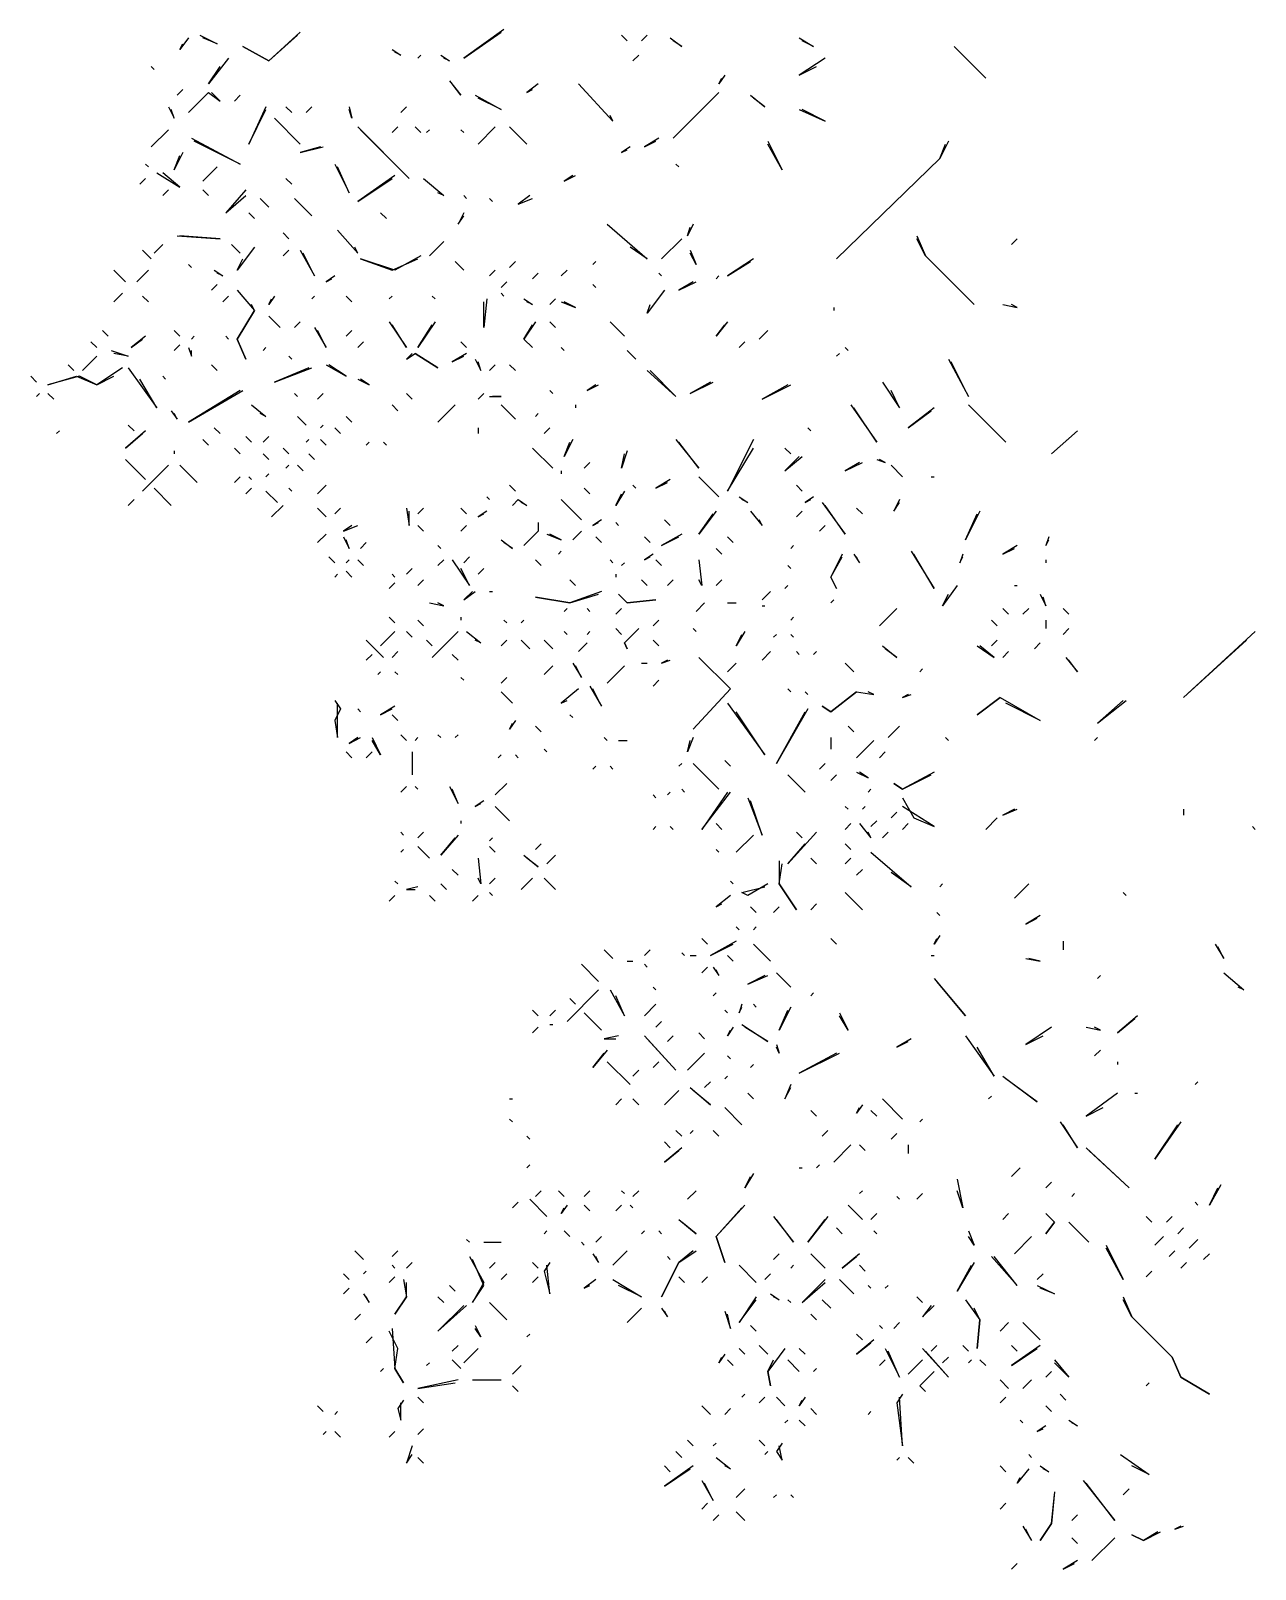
# Model space of a CAD drawing. Extents: x 1 to 2775, y -31 to 2075.
# Drawn here: x 1629.8 to 1701, y 134.8 to 224.2 of the extents above; entities that cross this region are included whole.
import ezdxf

# ---------------------------------------------------------------- set-up
doc = ezdxf.new("R2010")
doc.units = 0
doc.layers.add('LINEWORK', color=4, linetype='CONTINUOUS')

msp = doc.modelspace()

# ---------------------------------------------------------------- linework, layer by layer
at = {"layer": 'LINEWORK'}
for points in [[(1639, 223.8333), (1638.5, 223.1667), (1638.6667, 223.5)], [(1639.6667, 224), (1640.6667, 223.5), (1639.8333, 223.8333)], [(1645.5, 224.1667), (1643.6667, 222.5), (1642.1667, 223.3333), (1643.6667, 222.5), (1645.3333, 224)], [(1657.3333, 224.3333), (1655, 222.6667), (1657.1667, 224.1667)], [(1664.1667, 224), (1664.5, 223.6667)], [(1665.6667, 224), (1665.3333, 223.6667)], [(1667, 223.8333), (1667.6667, 223.3333), (1667.1667, 223.6667)], [(1674.5, 223.8333), (1675.3333, 223.3333), (1674.6667, 223.6667)], [(1641.3333, 222.6667), (1640.1667, 221.1667), (1640.8333, 222.1667)], [(1650.8333, 223.1667), (1651.3333, 222.8333), (1651, 223)], [(1652.5, 222.8333), (1652.3333, 222.6667)], [(1653.6667, 222.8333), (1654.1667, 222.5), (1653.8333, 222.6667)], [(1665.1667, 222.8333), (1664.8333, 222.5)], [(1676, 222.6667), (1674.5, 221.6667), (1675.5, 222.1667)], [(1683.5, 223.3333), (1685.3333, 221.5)], [(1636.8333, 222.1667), (1637, 222)], [(1654.1667, 221.3333), (1654.8333, 220.5), (1654.3333, 221.1667)], [(1659.3333, 221.1667), (1658.6667, 220.6667), (1659, 220.8333)], [(1661.6667, 221.1667), (1663.6667, 219), (1663.5, 219.3333)], [(1670.1667, 221.6667), (1669.8333, 221.1667), (1670, 221.5)], [(1638.6667, 220.8333), (1638.3333, 220.5)], [(1640.1667, 220.6667), (1639, 219.5), (1640.1667, 220.6667), (1640.8333, 220.1667), (1640.3333, 220.6667)], [(1642, 220.5), (1641.6667, 220.1667)], [(1655.6667, 220.5), (1657.1667, 219.6667), (1655.8333, 220.3333)], [(1669.8333, 220.6667), (1667.1667, 218)], [(1671.6667, 220.5), (1672.5, 219.8333), (1671.8333, 220.3333)], [(1637.8333, 219.8333), (1638.1667, 219.1667), (1638, 219.6667)], [(1643.5, 219.8333), (1642.5, 217.6667), (1643.5, 219.6667)], [(1644, 219.1667), (1645.5, 217.6667)], [(1644.6667, 219.8333), (1645, 219.5)], [(1646.1667, 219.8333), (1645.8333, 219.5)], [(1648.3333, 219.8333), (1648.5, 219.1667), (1648.3333, 219.6667)], [(1651.6667, 219.8333), (1651.3333, 219.5)], [(1674.5, 219.6667), (1676, 219), (1674.6667, 219.6667)], [(1637.8333, 218.5), (1636.8333, 217.5)], [(1648.8333, 218.6667), (1651.8333, 215.6667), (1649, 218.5)], [(1651.1667, 218.6667), (1650.8333, 218.3333)], [(1652.1667, 218.6667), (1652.5, 218.3333)], [(1653, 218.5), (1652.8333, 218.3333)], [(1654.8333, 218.5), (1655, 218.3333)], [(1656.8333, 218.6667), (1655.8333, 217.6667)], [(1657.6667, 218.6667), (1658.6667, 217.6667)], [(1639.1667, 218), (1642, 216.5), (1639.3333, 217.8333)], [(1646.6667, 217.5), (1645.5, 217.1667), (1646.8333, 217.5)], [(1664.6667, 217.5), (1664.1667, 217.1667), (1664.5, 217.3333)], [(1666.3333, 218), (1665.5, 217.5), (1666.1667, 217.8333)], [(1672.6667, 217.8333), (1673.5, 216.1667), (1672.6667, 217.6667)], [(1683.1667, 217.8333), (1682.6667, 216.8333), (1676.6667, 211), (1682.6667, 216.8333), (1683, 217.6667)], [(1636.5, 216.5), (1636.6667, 216.3333)], [(1638.6667, 217.1667), (1638.1667, 216.1667), (1638.5, 217)], [(1647.5, 216.5), (1648.3333, 214.8333), (1647.6667, 216.3333)], [(1667.3333, 216.5), (1667.5, 216.3333)], [(1636.5, 215.6667), (1636.1667, 215.3333)], [(1637.1667, 216), (1638.5, 215.1667), (1637.5, 216)], [(1640.6667, 216.3333), (1639.8333, 215.5)], [(1644.6667, 215.6667), (1645, 215.3333)], [(1651, 215.8333), (1648.8333, 214.3333), (1650.8333, 215.6667)], [(1652.6667, 215.6667), (1653.8333, 214.6667), (1653.5, 214.8333)], [(1661.3333, 215.8333), (1660.8333, 215.5), (1661.5, 215.8333)], [(1637.8333, 215), (1637.5, 214.6667)], [(1639.8333, 215), (1640.1667, 214.6667)], [(1642.3333, 215), (1641.1667, 213.6667), (1642.3333, 214.6667)], [(1655, 214.6667), (1655.1667, 214.5)], [(1658.8333, 214.6667), (1658.1667, 214.1667), (1659, 214.5)], [(1643.1667, 214.5), (1643.6667, 214)], [(1645.1667, 214.5), (1646.1667, 213.5)], [(1656.5, 214.5), (1656.6667, 214.3333)], [(1642.5, 213.6667), (1642.8333, 213.3333)], [(1650.1667, 213.6667), (1650.5, 213.3333)], [(1655, 213.6667), (1654.6667, 213), (1655, 213.5)], [(1663.3333, 213), (1665.6667, 211), (1664.6667, 211.6667)], [(1668.3333, 213), (1668, 212.3333), (1668.1667, 212.8333)], [(1638.3333, 212.3333), (1640.8333, 212.1667), (1638.5, 212.3333)], [(1644.5, 212.5), (1644.8333, 212.1667)], [(1647.6667, 212.6667), (1648.8333, 211.3333), (1648.6667, 211.6667)], [(1653.8333, 212), (1653, 211.1667)], [(1667.6667, 212.1667), (1666.5, 211)], [(1681.3333, 212.3333), (1681.8333, 211.1667), (1684.6667, 208.3333), (1681.8333, 211.1667), (1681.3333, 212.1667)], [(1687.1667, 212.1667), (1686.8333, 211.8333)], [(1636.3333, 211.5), (1636.8333, 211)], [(1637.5, 211.8333), (1637, 211.3333)], [(1641.5, 211.8333), (1642, 211.3333)], [(1642.8333, 211.6667), (1641.8333, 210.3333), (1642.1667, 211)], [(1644.8333, 211.5), (1644.5, 211.1667)], [(1645.5, 211.5), (1646.3333, 210), (1645.6667, 211.3333)], [(1652.5, 211.1667), (1651, 210.3333), (1649, 211), (1650.8333, 210.3333), (1652.3333, 211)], [(1668.1667, 211.5), (1668.5, 210.6667), (1668.1667, 211.3333)], [(1634.6667, 210.3333), (1635.3333, 209.6667)], [(1636.6667, 210.3333), (1636, 209.6667)], [(1639, 210.6667), (1639.1667, 210.5)], [(1640.5, 210.3333), (1641, 210), (1640.6667, 210.1667)], [(1654.5, 210.8333), (1655, 210.3333)], [(1656.8333, 210.3333), (1656.5, 210)], [(1658, 210.8333), (1657.6667, 210.5)], [(1659.3333, 210.1667), (1659, 209.8333)], [(1661, 210.3333), (1660.6667, 210)], [(1662.6667, 210.8333), (1662.5, 210.6667)], [(1666.3333, 210.1667), (1666.5, 210)], [(1671.8333, 211), (1670.3333, 210), (1671.6667, 210.8333)], [(1640.6667, 209.5), (1640.3333, 209.1667)], [(1647.5, 210), (1647, 209.6667), (1647.3333, 209.8333)], [(1657.5, 209.6667), (1657.1667, 209.3333)], [(1662.5, 209.5), (1662.6667, 209.3333)], [(1668.3333, 209.6667), (1667.5, 209.1667), (1668.5, 209.6667)], [(1669.8333, 210), (1669.6667, 209.8333)], [(1635.1667, 209), (1634.6667, 208.5)], [(1636.3333, 208.8333), (1636.6667, 208.5)], [(1641.3333, 208.8333), (1641, 208.5)], [(1641.8333, 209.1667), (1642.8333, 208), (1641.8333, 206.3333), (1642.3333, 205.1667), (1641.8333, 206.3333), (1642.8333, 208), (1642.6667, 208.3333)], [(1644, 208.8333), (1643.6667, 208.3333), (1643.8333, 208.6667)], [(1646.3333, 208.8333), (1646.1667, 208.6667)], [(1648.1667, 208.8333), (1648.5, 208.5)], [(1650.8333, 208.8333), (1650.6667, 208.6667)], [(1653.1667, 208.8333), (1653.3333, 208.6667)], [(1656.3333, 208.6667), (1656.1667, 207), (1656.1667, 208.5)], [(1657.1667, 209), (1657.3333, 208.8333)], [(1658.5, 208.6667), (1659, 208.3333), (1658.6667, 208.5)], [(1660.3333, 208.6667), (1660, 208.3333)], [(1660.6667, 208.5), (1661.5, 208.1667), (1660.8333, 208.5)], [(1666.6667, 209.1667), (1665.6667, 207.8333), (1665.8333, 208.3333)], [(1643.6667, 207.6667), (1644.3333, 207)], [(1676.5, 208.1667), (1676.5, 208)], [(1686.3333, 208.3333), (1687.1667, 208.1667), (1686.8333, 208.3333)], [(1634, 206.8333), (1634.3333, 206.5)], [(1638.1667, 206.8333), (1638.5, 206.5)], [(1645.5, 207.3333), (1645.1667, 207)], [(1646.3333, 207), (1647, 205.8333), (1646.5, 206.8333)], [(1648.5, 206.8333), (1648.1667, 206.5)], [(1650.6667, 207.3333), (1651.6667, 205.8333), (1650.8333, 207.1667)], [(1653.3333, 207.3333), (1652.3333, 205.8333), (1653.1667, 207.1667)], [(1659.1667, 207.3333), (1658.5, 206.3333), (1659, 205.8333), (1658.5, 206.3333), (1659, 207.1667)], [(1660, 207.3333), (1660.3333, 207)], [(1663.5, 207.3333), (1664.3333, 206.5)], [(1670.3333, 207.3333), (1669.6667, 206.5), (1670.1667, 207.1667)], [(1672.6667, 206.8333), (1672.1667, 206.3333)], [(1633.3333, 206.1667), (1633.6667, 205.8333)], [(1634.5, 205.6667), (1635.5, 205.3333), (1634.6667, 205.5)], [(1636.5, 206.5), (1635.6667, 205.8333), (1636.3333, 206.3333)], [(1638.5, 206), (1638.1667, 205.6667)], [(1639, 205.8333), (1639.1667, 205.3333), (1639.1667, 205.6667)], [(1639.3333, 206.5), (1639.1667, 206.3333)], [(1641.1667, 206.5), (1641.3333, 206.3333)], [(1643.5, 205.8333), (1643.3333, 205.6667)], [(1649.1667, 206.1667), (1648.8333, 205.8333)], [(1654.8333, 206.1667), (1655.1667, 205.8333)], [(1660.6667, 205.8333), (1660.8333, 205.6667)], [(1664.5, 205.6667), (1665, 205.1667)], [(1671.3333, 206.1667), (1671, 205.8333)], [(1677.1667, 205.8333), (1677.3333, 205.6667)], [(1632, 204.8333), (1632.3333, 204.5)], [(1633.6667, 205.3333), (1632.8333, 204.5)], [(1640.3333, 204.8333), (1640.6667, 204.5)], [(1644.8333, 205.3333), (1645, 205.1667)], [(1647, 204.8333), (1648.1667, 204.1667), (1647.1667, 204.8333)], [(1652, 205.5), (1651.6667, 205.1667), (1652.1667, 205.5), (1653.5, 204.6667), (1652.1667, 205.5)], [(1655.1667, 205.5), (1654.3333, 205), (1655, 205.3333)], [(1655.6667, 205.1667), (1656, 204.5), (1655.8333, 205)], [(1656.8333, 204.8333), (1656.5, 204.5)], [(1657.6667, 204.8333), (1658, 204.5)], [(1676.8333, 205.5), (1676.6667, 205.3333)], [(1683.1667, 205.1667), (1684.3333, 203), (1683.3333, 205)], [(1629.8333, 204.1667), (1630.1667, 203.8333)], [(1635.1667, 204.6667), (1633.6667, 203.6667), (1632.6667, 204.1667), (1630.8333, 203.6667), (1632.5, 204.1667), (1633.6667, 203.6667), (1634.6667, 204.1667)], [(1635.5, 204.6667), (1637.1667, 202.3333), (1636.1667, 204)], [(1637.5, 204.1667), (1637.6667, 204)], [(1646, 204.6667), (1644, 203.8333), (1646.1667, 204.6667)], [(1648.8333, 204), (1649.5, 203.6667), (1649, 204)], [(1665.6667, 204.5), (1667.3333, 203), (1665.8333, 204.5)], [(1630.3333, 203.1667), (1630.1667, 203)], [(1630.8333, 203.1667), (1631.1667, 202.8333)], [(1642, 203.3333), (1639, 201.5), (1642.1667, 203.3333)], [(1645.1667, 203.1667), (1645.3333, 203)], [(1646.8333, 203.1667), (1646.5, 202.8333)], [(1651.6667, 203.1667), (1652, 202.8333)], [(1656.1667, 203.1667), (1655.8333, 202.8333)], [(1656.5, 203), (1657.1667, 203), (1656.6667, 203)], [(1660, 203.3333), (1660.1667, 203.1667)], [(1662.6667, 203.6667), (1662.1667, 203.3333), (1662.8333, 203.6667)], [(1669.3333, 203.8333), (1668.1667, 203.1667), (1669.5, 203.8333)], [(1673.8333, 203.6667), (1672.3333, 202.8333), (1674, 203.6667)], [(1679.3333, 203.8333), (1680.3333, 202.3333), (1679.8333, 203.3333)], [(1638, 202.1667), (1638.3333, 201.6667), (1638.1667, 202)], [(1642.6667, 202.5), (1643.5, 201.8333), (1643.1667, 202)], [(1650.8333, 202.5), (1651.1667, 202.1667)], [(1654.5, 202.5), (1653.5, 201.5)], [(1657.1667, 202.5), (1658, 201.6667)], [(1661.5, 202.5), (1661.5, 202.3333)], [(1677.5, 202.5), (1679, 200.3333), (1677.6667, 202.3333)], [(1682.3333, 202.3333), (1680.8333, 201.1667), (1682.1667, 202.1667)], [(1684.3333, 202.5), (1686.5, 200.3333)], [(1635.5, 201.3333), (1635.8333, 201)], [(1645.3333, 201.8333), (1645.8333, 201.3333)], [(1646.8333, 201.3333), (1646.6667, 201.1667)], [(1648.1667, 201.8333), (1648.5, 201.5)], [(1659.3333, 202), (1659.1667, 201.8333)], [(1631.5, 201), (1631.3333, 200.8333)], [(1636.5, 201), (1635.3333, 200), (1636.3333, 200.8333)], [(1639.8333, 200.5), (1640.1667, 200.1667)], [(1640.5, 201.1667), (1640.8333, 200.8333)], [(1642.3333, 200.6667), (1642.6667, 200.3333)], [(1643.6667, 200.6667), (1643.3333, 200.3333)], [(1646, 200.5), (1645.8333, 200.3333)], [(1646.6667, 200.5), (1647, 200.1667)], [(1647.5, 201.1667), (1647.8333, 200.8333)], [(1649.5, 200.3333), (1649.3333, 200.1667)], [(1650.3333, 200.3333), (1650.5, 200.1667)], [(1655.8333, 201.1667), (1655.8333, 200.8333)], [(1660, 201.1667), (1659.6667, 200.8333)], [(1661.3333, 200.5), (1660.8333, 199.5), (1661.1667, 200.3333)], [(1667.3333, 200.5), (1668.6667, 198.8333), (1667.5, 200.3333)], [(1671.8333, 200.5), (1670.3333, 197.5), (1671.8333, 200)], [(1675, 201.1667), (1675.1667, 201)], [(1690.6667, 201), (1689.1667, 199.6667), (1690.5, 200.8333)], [(1638.1667, 199.8333), (1638.1667, 199.6667)], [(1641.6667, 200), (1642, 199.6667)], [(1643.3333, 199.6667), (1643.6667, 199.3333)], [(1644.5, 200), (1644.8333, 199.6667)], [(1646, 199.6667), (1646.3333, 199.3333)], [(1659, 200), (1660.1667, 198.8333)], [(1664.5, 199.8333), (1664.1667, 198.8333), (1664.3333, 199.6667)], [(1673.6667, 200), (1674, 199.6667)], [(1674.5, 199.5), (1673.6667, 198.6667), (1674.6667, 199.5)], [(1635.3333, 199.3333), (1636.5, 198.1667)], [(1637.8333, 199), (1636.3333, 197.5)], [(1638.5, 199), (1639.5, 198)], [(1644.8333, 199), (1644.6667, 198.8333)], [(1645.3333, 199), (1645.6667, 198.6667)], [(1660.6667, 198.6667), (1660.6667, 198.5)], [(1662.3333, 199.1667), (1662, 198.8333)], [(1678, 199.1667), (1677.1667, 198.6667), (1678.1667, 199.1667)], [(1679, 199.3333), (1679.5, 199.1667), (1679.1667, 199.3333)], [(1679.8333, 199), (1680.5, 198.3333)], [(1637, 197.6667), (1638, 196.6667)], [(1642, 198.3333), (1641.6667, 198)], [(1642.6667, 197.6667), (1642.3333, 197.3333)], [(1642.5, 198.3333), (1642.6667, 198.1667)], [(1643.6667, 198.5), (1643.5, 198.3333)], [(1644.8333, 197.6667), (1645, 197.5)], [(1647, 197.8333), (1646.5, 197.3333)], [(1657.6667, 197.8333), (1658, 197.5)], [(1662, 197.6667), (1662.3333, 197.3333)], [(1664.8333, 197.8333), (1665, 197.6667)], [(1667, 198.1667), (1666.1667, 197.6667), (1666.8333, 198)], [(1668.6667, 198.3333), (1669.8333, 197.1667)], [(1674.3333, 197.8333), (1674.6667, 197.5)], [(1682.1667, 198.3333), (1682.3333, 198.3333)], [(1635.8333, 197), (1635.5, 196.6667)], [(1643.5, 197.5), (1644.1667, 196.8333)], [(1656.3333, 197.1667), (1656.5, 197)], [(1658.1667, 197), (1657.8333, 196.6667), (1658.1667, 197), (1658.6667, 196.6667), (1658.3333, 196.8333)], [(1660.6667, 197), (1661.8333, 195.8333)], [(1664.3333, 197.5), (1663.8333, 196.6667), (1664.1667, 197.3333)], [(1671, 197.1667), (1671.5, 196.8333), (1671.1667, 197)], [(1675.3333, 197.1667), (1674.8333, 196.8333), (1675.1667, 197)], [(1675.8333, 196.8333), (1677.1667, 195), (1676, 196.6667)], [(1680.3333, 197), (1680, 196.3333), (1680.3333, 196.8333)], [(1644.5, 196.6667), (1643.8333, 196)], [(1646.5, 196.5), (1647, 196)], [(1647.8333, 196.5), (1647.5, 196.1667)], [(1651.6667, 196.5), (1651.8333, 195.5), (1651.8333, 196.3333)], [(1652.6667, 196.5), (1652.3333, 196.1667)], [(1654.8333, 196.5), (1655.1667, 196.1667)], [(1656.3333, 196.3333), (1655.8333, 196), (1656.1667, 196.1667)], [(1663, 195.8333), (1662.5, 195.5), (1662.8333, 195.6667)], [(1666.6667, 195.8333), (1667, 195.5)], [(1669.6667, 196.3333), (1668.6667, 195), (1669.5, 196.1667)], [(1671.6667, 196.3333), (1672.3333, 195.5), (1672.1667, 195.8333)], [(1674.6667, 196.3333), (1674.3333, 196)], [(1677.8333, 196.5), (1678.1667, 196.1667)], [(1685, 196.3333), (1684.1667, 194.6667), (1684.8333, 196.1667)], [(1647, 195), (1646.5, 194.5)], [(1648.5, 195.5), (1648, 195.1667), (1648.8333, 195.5)], [(1652.3333, 195.5), (1652.6667, 195.1667)], [(1655.1667, 195.5), (1654.8333, 195.1667)], [(1659.3333, 195.6667), (1659.3333, 195.1667), (1658.5, 194.3333), (1659.3333, 195.1667)], [(1659.8333, 195), (1660.6667, 194.6667), (1660, 195)], [(1661.8333, 195.1667), (1661.3333, 194.6667)], [(1663.8333, 195.6667), (1664, 195.5)], [(1667.6667, 195), (1666.5, 194.3333), (1667.5, 194.8333)], [(1676, 195.5), (1675.6667, 195.1667)], [(1648, 194.8333), (1648.3333, 194.1667), (1648.1667, 194.6667)], [(1649.3333, 194.5), (1649, 194.1667)], [(1653.5, 194.3333), (1653.6667, 194.1667)], [(1657.1667, 194.6667), (1657.8333, 194.1667), (1657.3333, 194.5)], [(1662.6667, 194.8333), (1663, 194.5)], [(1665.5, 194.8333), (1665.8333, 194.5)], [(1669.6667, 194.1667), (1670, 193.8333)], [(1670.3333, 194.8333), (1670.6667, 194.5)], [(1674.1667, 194.3333), (1674, 194.1667)], [(1687.1667, 194.3333), (1686.3333, 193.8333), (1687, 194.1667)], [(1689, 194.8333), (1688.8333, 194.3333), (1689, 194.6667)], [(1647.1667, 193.6667), (1647.5, 193.3333)], [(1648.3333, 193.5), (1648.1667, 193.3333)], [(1648.8333, 193.5), (1649.1667, 193.1667)], [(1653.8333, 193.5), (1653.5, 193.1667)], [(1654.3333, 193.5), (1655.3333, 192), (1654.8333, 193)], [(1655.3333, 193.6667), (1655, 193.3333)], [(1659.1667, 193.5), (1659.5, 193.1667)], [(1660.6667, 194), (1660.5, 193.8333)], [(1663.5, 193.5), (1663.6667, 193.3333)], [(1664.3333, 193.3333), (1664.1667, 193.1667)], [(1666, 193.8333), (1665.5, 193.5), (1665.8333, 193.6667)], [(1666.1667, 193.5), (1666.5, 193.1667)], [(1668.6667, 193.5), (1668.8333, 192), (1668.6667, 192.3333)], [(1673.8333, 193.1667), (1674, 193)], [(1677, 193.8333), (1676.3333, 192.5), (1676.6667, 191.8333), (1676.3333, 192.5), (1677, 193.6667)], [(1677.6667, 193.8333), (1678, 193.3333), (1677.8333, 193.6667)], [(1681, 194), (1682.3333, 191.8333), (1681.1667, 193.8333)], [(1684, 193.8333), (1683.8333, 193.3333), (1684, 193.6667)], [(1688.8333, 193.5), (1688.8333, 193.3333)], [(1647.6667, 192.6667), (1647.5, 192.5)], [(1648.1667, 192.8333), (1648.5, 192.5)], [(1650.8333, 192.6667), (1651, 192.5)], [(1652, 193), (1651.6667, 192.6667)], [(1652.6667, 192.3333), (1652.3333, 192)], [(1656.1667, 193), (1655.8333, 192.6667)], [(1661.1667, 192.3333), (1661.5, 192)], [(1663.8333, 192.6667), (1663.8333, 192.5)], [(1665.3333, 192.3333), (1665.6667, 192)], [(1667.1667, 192.3333), (1666.8333, 192)], [(1670, 192.3333), (1669.6667, 192)], [(1651, 192.1667), (1650.6667, 191.8333)], [(1655.5, 191.6667), (1655, 191.1667), (1655.6667, 191.6667)], [(1656.5, 191.6667), (1656.6667, 191.6667)], [(1663, 191.6667), (1661.1667, 191), (1659.1667, 191.3333), (1661.1667, 191), (1662.8333, 191.5)], [(1664, 191.5), (1664.5, 191), (1666.1667, 191.1667), (1664.5, 191)], [(1672.8333, 191.6667), (1672.3333, 191.1667)], [(1673.8333, 192), (1673.6667, 191.8333)], [(1683.6667, 192), (1682.8333, 190.8333), (1683.1667, 191.5)], [(1687, 192), (1687.1667, 192)], [(1688.5, 191.5), (1688.8333, 190.8333), (1688.6667, 191.3333)], [(1653, 191), (1653.8333, 190.8333), (1653.5, 191)], [(1661, 190.6667), (1660.8333, 190.5)], [(1662.1667, 190.6667), (1662.3333, 190.5)], [(1664.1667, 190.6667), (1663.8333, 190.3333)], [(1669, 191), (1668.5, 190.5)], [(1670.3333, 191), (1670.8333, 191)], [(1672.3333, 190.8333), (1672.5, 190.8333)], [(1676.5, 191.1667), (1676.3333, 191)], [(1680.1667, 190.6667), (1679.1667, 189.6667)], [(1686.3333, 190.6667), (1686.6667, 190.3333)], [(1687.8333, 190.6667), (1687.5, 190.3333)], [(1689.8333, 190.6667), (1690.1667, 190.3333)], [(1650.6667, 190.1667), (1651, 189.8333)], [(1652.3333, 190), (1652.6667, 189.6667)], [(1654.8333, 190.1667), (1654.8333, 190)], [(1657.3333, 190), (1657.5, 189.8333)], [(1658.5, 190), (1658.3333, 189.8333)], [(1666.3333, 190), (1666, 189.6667)], [(1674.1667, 190.1667), (1674, 190)], [(1685.6667, 190), (1686, 189.6667)], [(1688.8333, 190), (1688.8333, 189.5)], [(1649.3333, 188.8333), (1650.3333, 187.8333)], [(1651, 189.3333), (1650.1667, 188.5)], [(1651.6667, 189.3333), (1652, 189)], [(1652.8333, 188.8333), (1653.1667, 188.5)], [(1654.6667, 189.3333), (1653.1667, 187.8333), (1654.5, 189.1667)], [(1655.1667, 189.3333), (1656, 188.6667), (1655.6667, 188.8333)], [(1657.5, 188.8333), (1657.1667, 188.5)], [(1658.3333, 188.8333), (1658.8333, 188.3333)], [(1659.6667, 188.8333), (1660.1667, 188.3333)], [(1660.8333, 189.3333), (1661, 189.1667)], [(1662.3333, 189.3333), (1662.1667, 189.1667)], [(1663.8333, 189.5), (1664.1667, 189.1667)], [(1665.1667, 189.5), (1664.3333, 188.6667), (1664.5, 188.3333), (1664.3333, 188.6667)], [(1666, 188.8333), (1666.3333, 188.5)], [(1668.3333, 189.5), (1668.5, 189.3333)], [(1671.3333, 189.3333), (1670.8333, 188.5), (1671.1667, 189.1667)], [(1673.1667, 189.1667), (1673, 189)], [(1674, 189.1667), (1674.1667, 189)], [(1686, 188.8333), (1685.6667, 188.5)], [(1690.1667, 189.5), (1689.8333, 189.1667)], [(1701, 189.3333), (1696.8333, 185.5), (1700.5, 188.8333)], [(1649.6667, 188), (1649.3333, 187.6667)], [(1651.1667, 188.1667), (1650.8333, 187.8333)], [(1654.3333, 188), (1654.6667, 187.6667)], [(1662.1667, 188.6667), (1661.6667, 188.1667)], [(1668.6667, 187.8333), (1670.5, 186), (1668.3333, 183.6667), (1670.5, 186)], [(1672.8333, 188.1667), (1672.3333, 187.6667)], [(1674.3333, 188.1667), (1674.5, 188)], [(1675.5, 188.1667), (1675.3333, 188)], [(1679.3333, 188.5), (1680.1667, 187.8333), (1679.5, 188.3333)], [(1684.8333, 188.5), (1685.8333, 187.8333), (1685, 188.5)], [(1686.6667, 188.1667), (1686.3333, 187.8333)], [(1688.5, 188.6667), (1688.1667, 188.3333)], [(1690, 187.8333), (1690.6667, 187), (1690.1667, 187.6667)], [(1650.1667, 187), (1650, 186.8333)], [(1651, 187), (1651.1667, 186.8333)], [(1660.1667, 187.3333), (1659.6667, 186.8333)], [(1661.3333, 187.5), (1661.8333, 186.6667), (1661.5, 187.3333)], [(1664.3333, 187.3333), (1663.3333, 186.3333)], [(1665.3333, 187.5), (1665.6667, 187.5)], [(1666.8333, 187.6667), (1666.5, 187.5), (1667, 187.6667)], [(1670.8333, 187.5), (1670.3333, 187)], [(1677.1667, 187.5), (1677.6667, 187)], [(1681.6667, 187.1667), (1681.5, 187)], [(1654.8333, 186.6667), (1655, 186.5)], [(1657.5, 186.6667), (1657.1667, 186.3333)], [(1661.6667, 186), (1660.6667, 185.1667), (1661, 185.3333)], [(1662.3333, 186.1667), (1663, 185), (1662.5, 186)], [(1666.3333, 186.5), (1666, 186.1667)], [(1673.8333, 186), (1674, 185.8333)], [(1647.5, 185.3333), (1647.8333, 184.8333), (1647.5, 184.1667), (1647.6667, 183.1667), (1647.6667, 185.1667)], [(1657.1667, 185.8333), (1657.8333, 185.1667)], [(1670.3333, 185.1667), (1672.5, 182.1667), (1670.8333, 184.6667)], [(1674.8333, 185.8333), (1675, 185.6667)], [(1677.8333, 185.8333), (1676.3333, 184.6667), (1675.8333, 185), (1676.3333, 184.6667), (1677.8333, 185.8333), (1678.8333, 185.6667), (1678.5, 185.8333)], [(1680.8333, 185.6667), (1680.5, 185.5), (1681, 185.6667)], [(1686.1667, 185.5), (1684.8333, 184.5), (1686.1667, 185.5), (1688.5, 184.1667), (1686.5, 185.1667)], [(1693.3333, 185.3333), (1691.8333, 184), (1693.5, 185.3333)], [(1648.8333, 184.8333), (1649, 184.6667)], [(1651, 185), (1650.1667, 184.5), (1650.8333, 184.8333)], [(1650.8333, 184.5), (1651.1667, 184.1667)], [(1661.1667, 184.5), (1661.3333, 184.3333)], [(1675, 184.8333), (1673.1667, 181.6667), (1674.8333, 184.6667)], [(1651.3333, 183.3333), (1651.6667, 183)], [(1653.5, 183.3333), (1653.6667, 183.1667)], [(1654.6667, 183.3333), (1654.5, 183.1667)], [(1658, 184.1667), (1657.6667, 183.6667), (1657.8333, 184)], [(1659.1667, 183.8333), (1659.5, 183.5)], [(1677.3333, 183.8333), (1677.6667, 183.5)], [(1680.3333, 183.8333), (1679.6667, 183.1667)], [(1648.8333, 183.1667), (1648.3333, 182.8333), (1649, 183.1667)], [(1649.6667, 183.1667), (1650.1667, 182.1667), (1649.6667, 183)], [(1652.3333, 183.1667), (1652.1667, 183)], [(1659.6667, 182.5), (1659.8333, 182.3333)], [(1663.1667, 183.1667), (1663.3333, 183)], [(1664, 183), (1664.5, 183)], [(1668.3333, 183.1667), (1668, 182.3333), (1668.1667, 183)], [(1676.3333, 183.1667), (1676.3333, 182.5)], [(1678.8333, 183), (1677.8333, 182)], [(1683, 183.1667), (1683.1667, 183)], [(1691.8333, 183.1667), (1691.6667, 183)], [(1648.1667, 182.3333), (1648.5, 182)], [(1649.6667, 182.3333), (1649.3333, 182)], [(1652, 182.3333), (1652, 181)], [(1657.1667, 182.1667), (1657, 182)], [(1658, 182.1667), (1658.1667, 182)], [(1667.6667, 181.6667), (1667.5, 181.5)], [(1668.3333, 181.6667), (1669.8333, 180.1667)], [(1670.1667, 181.8333), (1670.5, 181.5)], [(1676, 181.6667), (1675.6667, 181.3333)], [(1679.5, 182.3333), (1679.1667, 182)], [(1662.6667, 181.5), (1662.5, 181.3333)], [(1663.5, 181.5), (1663.6667, 181.3333)], [(1673.8333, 181), (1674.8333, 180)], [(1676.6667, 181), (1676.3333, 180.6667)], [(1677.8333, 181.1667), (1678.5, 180.8333), (1678, 181.1667)], [(1682.3333, 181.1667), (1680.5, 180.1667), (1680, 180.5), (1680.5, 180.1667), (1682.1667, 181)], [(1651.6667, 180.3333), (1651.3333, 180)], [(1652.1667, 180.3333), (1652.3333, 180.1667)], [(1654.1667, 180.3333), (1654.6667, 179.3333), (1654.3333, 180.1667)], [(1657.5, 180.5), (1656.8333, 179.8333)], [(1666, 179.8333), (1666.1667, 179.6667)], [(1667, 180), (1666.8333, 179.8333)], [(1667.6667, 180.1667), (1667.8333, 180)], [(1670.3333, 180), (1668.8333, 177.8333), (1670.5, 180)], [(1678.6667, 180.1667), (1678.5, 180)], [(1656.1667, 179.5), (1655.6667, 179.1667), (1656, 179.3333)], [(1656.8333, 179.1667), (1657.6667, 178.3333)], [(1671.5, 179.6667), (1672.3333, 177.5), (1671.6667, 179.5)], [(1677.1667, 179.1667), (1677.3333, 179)], [(1678.3333, 179.1667), (1678.1667, 179)], [(1680.5, 179.6667), (1681.1667, 178.5), (1682.3333, 178), (1680.5, 179.1667)], [(1687, 179), (1686.3333, 178.6667), (1687.1667, 179)], [(1696.8333, 179), (1696.8333, 178.6667)], [(1654.8333, 178.3333), (1654.8333, 178.1667)], [(1666.1667, 178), (1666, 177.8333)], [(1667, 178), (1667.1667, 177.8333)], [(1669.6667, 178.1667), (1670, 177.8333)], [(1677.5, 178.1667), (1677.1667, 177.8333)], [(1678, 178.1667), (1678.6667, 177.3333), (1678.5, 177.6667)], [(1679, 178.3333), (1678.6667, 178)], [(1680.1667, 178.8333), (1679.8333, 178.5)], [(1680.8333, 178.1667), (1680.5, 177.8333)], [(1686, 178.5), (1685.3333, 177.8333)], [(1700.8333, 178), (1701, 177.8333)], [(1651.3333, 177.6667), (1651.5, 177.5)], [(1652.6667, 177.6667), (1652.3333, 177.3333)], [(1654.6667, 177.5), (1653.6667, 176.3333), (1654.5, 177.3333)], [(1656.6667, 177.3333), (1656.5, 177.1667)], [(1671.8333, 177.5), (1670.8333, 176.5)], [(1675.5, 177.6667), (1673.8333, 175.8333), (1674.8333, 177)], [(1674.3333, 177.6667), (1674.6667, 177.3333)], [(1679.6667, 177.6667), (1679.3333, 177.3333)], [(1651.5, 176.6667), (1651.3333, 176.5)], [(1652.3333, 176.8333), (1653, 176.1667)], [(1655.8333, 176.1667), (1656, 174.6667), (1655.8333, 175)], [(1656.5, 176.8333), (1656.8333, 176.5)], [(1658.5, 176.3333), (1659.3333, 175.6667), (1658.6667, 176.1667)], [(1659.5, 177), (1659.1667, 176.6667)], [(1660.3333, 176.3333), (1659.8333, 175.8333)], [(1669.6667, 176.6667), (1669.8333, 176.5)], [(1675.1667, 176.1667), (1675.5, 175.8333)], [(1677.1667, 177), (1677.5, 176.6667)], [(1677.5, 176.1667), (1677.1667, 175.8333)], [(1678.6667, 176.5), (1681, 174.5), (1679.8333, 175.3333)], [(1654.3333, 175.5), (1654.6667, 175.1667)], [(1673.3333, 176), (1673.3333, 174.6667), (1674.3333, 173.1667), (1673.3333, 174.6667), (1673.5, 175.8333)], [(1678.1667, 175.5), (1677.8333, 175.1667)], [(1651, 174.8333), (1651.1667, 174.6667)], [(1652.3333, 174.5), (1651.6667, 174.3333), (1652.1667, 174.3333)], [(1653.6667, 174.6667), (1654, 174.3333)], [(1656.8333, 175), (1656.5, 174.6667)], [(1659, 175), (1658.3333, 174.3333)], [(1659.6667, 175), (1660.3333, 174.3333)], [(1670.5, 174.8333), (1670.6667, 174.6667)], [(1672.6667, 174.6667), (1671.5, 174), (1671.1667, 174.1667), (1672.5, 174.5)], [(1682.8333, 174.6667), (1682.6667, 174.5)], [(1687.8333, 174.6667), (1687, 173.8333)], [(1651, 174), (1650.6667, 173.6667)], [(1653, 174), (1653.3333, 173.6667)], [(1655.8333, 174), (1655.5, 173.6667)], [(1656.5, 174.1667), (1656.6667, 174)], [(1670.5, 174), (1669.6667, 173.3333), (1670, 173.5)], [(1675.5, 173.5), (1675.1667, 173.1667)], [(1677.1667, 174.1667), (1678.1667, 173.1667)], [(1693.3333, 174.1667), (1693.5, 174)], [(1671.6667, 173.3333), (1672, 173)], [(1673.3333, 173.3333), (1673, 173)], [(1682.5, 173), (1682.6667, 172.8333)], [(1688.5, 172.8333), (1687.6667, 172.3333), (1688.3333, 172.6667)], [(1670.8333, 172.1667), (1671, 172)], [(1672, 172.1667), (1671.8333, 172)], [(1663.1667, 170.8333), (1663.6667, 170.3333)], [(1665.8333, 170.8333), (1665.5, 170.5)], [(1668.8333, 171.5), (1669.1667, 171.1667)], [(1670.8333, 171.3333), (1669.3333, 170.5), (1670.6667, 171.1667)], [(1671.8333, 171.1667), (1672.8333, 170.1667)], [(1676.3333, 171.5), (1676.6667, 171.1667)], [(1682.6667, 171.6667), (1682.3333, 171.1667), (1682.5, 171.5)], [(1689.8333, 171.3333), (1689.8333, 170.8333)], [(1698.6667, 171.1667), (1699.1667, 170.3333), (1698.8333, 171)], [(1661.8333, 170), (1662.8333, 169)], [(1664.5, 170.1667), (1664.8333, 170.1667)], [(1665.5, 170), (1665.6667, 169.8333)], [(1667.6667, 170.6667), (1667.8333, 170.5)], [(1668.1667, 170.5), (1668.5, 170.5)], [(1670.3333, 170.5), (1670.6667, 170.1667)], [(1682.1667, 170.5), (1682.3333, 170.5)], [(1687.6667, 170.3333), (1688.5, 170.1667), (1687.8333, 170.3333)], [(1669.1667, 169.8333), (1668.8333, 169.5)], [(1669.5, 169.8333), (1669.8333, 169.3333), (1669.6667, 169.6667)], [(1672.5, 169.3333), (1671.5, 168.8333), (1672.6667, 169.3333)], [(1673.1667, 169.5), (1674, 168.6667)], [(1682.3333, 169.1667), (1684.1667, 167), (1682.5, 169)], [(1692, 169.3333), (1691.8333, 169.1667)], [(1699.1667, 169.5), (1700.3333, 168.5), (1700, 168.6667)], [(1662.8333, 168.5), (1661, 166.6667)], [(1663.5, 168.5), (1664.3333, 167), (1663.8333, 168.1667)], [(1666, 168.6667), (1666.1667, 168.5)], [(1669.6667, 168.3333), (1669.5, 168.1667)], [(1675.3333, 168.3333), (1675.1667, 168.1667)], [(1659, 167.3333), (1659.3333, 167)], [(1660.3333, 167.3333), (1660, 167)], [(1661.1667, 168), (1661.5, 167.6667)], [(1666.1667, 167.6667), (1665.5, 167)], [(1670.1667, 167.3333), (1670.3333, 167.1667)], [(1671.1667, 167.6667), (1671, 167.1667), (1671.1667, 167.5)], [(1671.8333, 167.6667), (1672, 167.5)], [(1674, 167.5), (1673.3333, 166.1667), (1673.8333, 167.3333)], [(1659.3333, 166.3333), (1659, 166)], [(1660, 166.5), (1660.1667, 166.5)], [(1662, 167.1667), (1663, 166.1667)], [(1666.5, 166.6667), (1666.1667, 166.3333)], [(1670.6667, 166.3333), (1670.3333, 165.8333), (1670.5, 166.1667)], [(1671.1667, 166.5), (1672.6667, 165.5), (1671.3333, 166.3333)], [(1676.8333, 167.1667), (1677.3333, 166.1667), (1676.8333, 167)], [(1689.1667, 166.3333), (1687.6667, 165.3333), (1688.6667, 165.8333)], [(1691.1667, 166.3333), (1692, 166.1667), (1691.6667, 166.3333)], [(1694.1667, 167), (1693, 166), (1694, 166.8333)], [(1664, 165.8333), (1663.1667, 165.6667), (1663.8333, 165.6667)], [(1665.5, 165.8333), (1667.3333, 163.8333), (1665.6667, 165.6667)], [(1667.1667, 165.8333), (1666.8333, 165.5)], [(1668.6667, 166), (1669, 165.6667)], [(1681, 165.6667), (1680.1667, 165.1667), (1680.8333, 165.5)], [(1684.1667, 165.8333), (1685.8333, 163.5), (1684.8333, 165.1667)], [(1663.3333, 165), (1662.5, 164), (1663.1667, 164.8333)], [(1669, 164.8333), (1668, 163.8333)], [(1670.3333, 164.6667), (1670.5, 164.5)], [(1673.1667, 165.3333), (1673.3333, 164.8333), (1673.1667, 165.1667)], [(1676.6667, 164.8333), (1674.5, 163.6667), (1676.8333, 164.8333)], [(1692, 165), (1691.6667, 164.6667)], [(1663.3333, 164.3333), (1664.6667, 163)], [(1665.1667, 163.8333), (1664.8333, 163.5)], [(1666.3333, 164.3333), (1666, 164)], [(1671.8333, 164.1667), (1671.6667, 164)], [(1693, 164.3333), (1693, 164.1667)], [(1668.1667, 162.8333), (1669.3333, 161.8333), (1668.3333, 162.6667)], [(1669.3333, 163.1667), (1669, 162.8333)], [(1670.3333, 163.5), (1670.1667, 163.3333)], [(1674, 163), (1673.6667, 162.1667), (1674, 162.8333)], [(1686.3333, 163.5), (1688.3333, 162), (1686.5, 163.3333)], [(1697.6667, 163.1667), (1697.5, 163)], [(1657.6667, 162.1667), (1657.8333, 162.1667)], [(1664.1667, 162.1667), (1663.8333, 161.8333)], [(1664.8333, 162.1667), (1665.1667, 161.8333)], [(1667.5, 162.6667), (1666.6667, 161.8333)], [(1671.5, 162.5), (1671.8333, 162.1667)], [(1679.3333, 162.1667), (1680.5, 161)], [(1685.6667, 162.3333), (1685.5, 162.1667)], [(1693, 162.5), (1691.1667, 161.1667), (1692.1667, 161.6667)], [(1694, 162.5), (1694.1667, 162.5)], [(1657.6667, 161), (1657.8333, 160.8333)], [(1670.1667, 161.6667), (1671.1667, 160.6667)], [(1675.1667, 161.5), (1675.5, 161.1667)], [(1678.1667, 161.8333), (1677.8333, 161.3333), (1678, 161.6667)], [(1678.6667, 161.5), (1679, 161.1667)], [(1681.6667, 161), (1681.5, 160.8333)], [(1667.3333, 160.3333), (1667.6667, 160)], [(1668.3333, 160.3333), (1668.1667, 160.1667)], [(1669.5, 160.3333), (1669.8333, 160)], [(1676.1667, 160.3333), (1675.8333, 160)], [(1680.1667, 160.1667), (1679.8333, 159.8333)], [(1689.6667, 160.8333), (1690.6667, 159.3333), (1689.8333, 160.6667)], [(1696.6667, 160.8333), (1695.1667, 158.6667), (1696.5, 160.6667)], [(1658.6667, 160), (1658.8333, 159.8333)], [(1666.6667, 159.6667), (1667, 159.3333)], [(1667.6667, 159.3333), (1666.6667, 158.5), (1667.5, 159.1667)], [(1677.5, 159.5), (1676.5, 158.5)], [(1678, 159.5), (1678.3333, 159.1667)], [(1680.8333, 159.5), (1680.8333, 159)], [(1691.1667, 159.3333), (1693.6667, 157), (1691.3333, 159.1667)], [(1658.8333, 158.3333), (1658.6667, 158.1667)], [(1675.6667, 158.3333), (1675.5, 158.1667)], [(1671.8333, 157.8333), (1671.3333, 157), (1671.6667, 157.6667)], [(1674.5, 158.1667), (1674.6667, 158.1667)], [(1683.6667, 157.5), (1684, 155.8333), (1683.6667, 156.8333)], [(1687.3333, 158.1667), (1686.8333, 157.6667)], [(1659.5, 156.8333), (1659.1667, 156.5)], [(1660.5, 156.8333), (1660.8333, 156.5)], [(1662.3333, 156.8333), (1662, 156.5)], [(1664.1667, 156.8333), (1664.3333, 156.6667)], [(1665.1667, 156.8333), (1664.8333, 156.5)], [(1668.5, 156.8333), (1668, 156.3333)], [(1678.1667, 156.8333), (1678, 156.6667)], [(1680.1667, 156.5), (1680.3333, 156.3333)], [(1681.6667, 156.6667), (1681.3333, 156.3333)], [(1689.1667, 157.3333), (1688.8333, 157)], [(1690.5, 156.6667), (1690.3333, 156.5)], [(1699, 157.1667), (1698.3333, 156), (1698.8333, 157)], [(1658.1667, 156.1667), (1657.8333, 155.8333)], [(1658.8333, 156.3333), (1659.8333, 155.3333)], [(1661, 156), (1660.6667, 155.5), (1660.8333, 155.8333)], [(1662, 156), (1662.3333, 155.6667)], [(1664.1667, 156), (1663.8333, 155.6667)], [(1664.6667, 156), (1664.8333, 155.8333)], [(1671.3333, 156), (1669.6667, 154.1667), (1670.1667, 152.6667), (1669.6667, 154.1667), (1671.1667, 155.8333)], [(1677.3333, 156), (1678.1667, 155.1667)], [(1697.5, 156.1667), (1697.6667, 156)], [(1667.5, 155.1667), (1668.5, 154.3333), (1667.6667, 155)], [(1673, 155.3333), (1674.1667, 153.8333), (1673.1667, 155.1667)], [(1676.1667, 155.3333), (1675, 153.8333), (1676, 155.1667)], [(1679, 155.5), (1678.6667, 155.1667)], [(1686.6667, 155.5), (1686.3333, 155.1667)], [(1688.8333, 155.5), (1689.3333, 155), (1688.8333, 154.3333), (1689.3333, 155)], [(1690.1667, 155), (1691.3333, 153.8333)], [(1694.6667, 155.3333), (1695, 155)], [(1696.1667, 155.3333), (1695.8333, 155)], [(1655.1667, 154), (1655.3333, 153.8333)], [(1656.1667, 153.8333), (1657.1667, 153.8333)], [(1659.8333, 154.5), (1659.6667, 154.3333)], [(1660.8333, 154.5), (1661.1667, 154.1667)], [(1661.8333, 153.8333), (1662, 153.6667)], [(1663, 154.1667), (1662.6667, 153.8333)], [(1665.5, 154.5), (1665.3333, 154.3333)], [(1666.3333, 154.5), (1666.5, 154.3333)], [(1676.6667, 154.6667), (1677, 154.3333)], [(1678.8333, 154.5), (1679, 154.3333)], [(1684.3333, 154.5), (1684.6667, 153.6667), (1684.3333, 154.1667)], [(1688, 154.1667), (1687, 153.1667)], [(1695.6667, 154.1667), (1695.1667, 153.6667)], [(1696.8333, 154.6667), (1696.5, 154.3333)], [(1697.6667, 154), (1697.1667, 153.5)], [(1648.6667, 153.3333), (1649.1667, 152.8333)], [(1651.1667, 153.3333), (1650.8333, 153)], [(1655.3333, 153), (1656.1667, 151.5), (1655.5, 150.3333), (1656.1667, 151.3333), (1655.5, 152.8333)], [(1662.5, 153.1667), (1662.8333, 152.6667), (1662.6667, 153)], [(1664.5, 153.3333), (1663.6667, 152.5)], [(1668.3333, 153.3333), (1667.5, 152.6667), (1666.5, 150.6667), (1667.5, 152.6667), (1668.5, 153.3333)], [(1666.8333, 153), (1667, 152.8333)], [(1673.3333, 153.1667), (1673, 152.8333)], [(1675.1667, 153.1667), (1676, 152.3333)], [(1678, 153.1667), (1677, 152.3333), (1677.8333, 153)], [(1685.6667, 153), (1687.1667, 151.3333), (1685.8333, 153)], [(1692.3333, 153.6667), (1693.3333, 151.6667), (1692.3333, 153.5)], [(1696.3333, 153.3333), (1696, 153)], [(1698.3333, 153.1667), (1698, 152.8333)], [(1649.3333, 152.1667), (1649.1667, 152)], [(1650.8333, 152.5), (1651, 152.3333)], [(1652, 152.6667), (1651.6667, 152.3333)], [(1656.8333, 152.6667), (1656.5, 152.3333)], [(1659, 152.6667), (1659.3333, 152.3333)], [(1660, 152.6667), (1659.6667, 152.1667), (1660, 150.8333), (1659.8333, 152.5)], [(1671, 152.5), (1672, 151.5)], [(1674.1667, 152.5), (1674, 152.3333)], [(1678, 152.5), (1678.3333, 152.1667)], [(1684.6667, 152.6667), (1683.6667, 151), (1684.5, 152.5)], [(1695, 152.1667), (1694.6667, 151.8333)], [(1697, 152.6667), (1696.6667, 152.3333)], [(1648, 152), (1648.3333, 151.6667)], [(1648.3333, 151.1667), (1648, 150.8333)], [(1651, 151.8333), (1650.6667, 151.5)], [(1651.5, 151.6667), (1651.6667, 150.6667), (1651, 149.6667), (1651.6667, 150.6667), (1651.6667, 151.5)], [(1654.1667, 151.3333), (1654.5, 151)], [(1657.5, 152), (1657.1667, 151.6667)], [(1659.3333, 151.8333), (1659, 151.5)], [(1662.6667, 151.6667), (1662, 151.1667), (1662.3333, 151.3333)], [(1663.6667, 151.6667), (1665.3333, 150.6667), (1664, 151.3333)], [(1667.5, 151.8333), (1667.8333, 151.5)], [(1669.1667, 151.8333), (1668.8333, 151.5)], [(1672.8333, 152), (1672.5, 151.6667)], [(1676, 151.6667), (1674.6667, 150.3333), (1676, 151.5)], [(1676.8333, 151.6667), (1677.6667, 150.8333)], [(1678.5, 151.3333), (1678.6667, 151.1667)], [(1679.6667, 151.3333), (1679.5, 151.1667)], [(1688.6667, 152), (1688.3333, 151.6667)], [(1688.3333, 151.3333), (1689.3333, 150.8333), (1688.5, 151.1667)], [(1649.1667, 150.8333), (1649.5, 150.3333), (1649.3333, 150.6667)], [(1653.5, 150.6667), (1653.8333, 150.3333)], [(1656.5, 150.3333), (1657.5, 149.3333)], [(1672, 150.6667), (1671, 149.1667), (1672, 150.5)], [(1672.8333, 150.8333), (1673.3333, 150.5), (1673, 150.6667)], [(1673.8333, 150.5), (1674, 150.3333)], [(1675.8333, 150.5), (1676.3333, 150)], [(1681.3333, 150.6667), (1681.6667, 150.3333)], [(1684.1667, 150.5), (1685, 149.3333), (1684.8333, 147.6667), (1685, 149.3333), (1684.6667, 150)], [(1693.3333, 150.6667), (1693.8333, 149.5), (1696.1667, 147.1667), (1696.6667, 146), (1698.3333, 145), (1696.6667, 146), (1696.1667, 147.1667), (1693.8333, 149.5), (1693.3333, 150.5)], [(1649, 149.6667), (1648.6667, 149.3333)], [(1655, 150.1667), (1653.5, 148.6667), (1655.1667, 150.1667)], [(1665.3333, 150), (1664.5, 149.1667)], [(1666.5, 150), (1666.8333, 149.5), (1666.6667, 149.8333)], [(1670.1667, 149.8333), (1670.5, 148.8333), (1670.3333, 149.6667)], [(1675.1667, 149.6667), (1675.5, 149.3333)], [(1682.1667, 150.1667), (1681.6667, 149.5), (1682.3333, 150.1667)], [(1650.8333, 148.8333), (1651, 146.5), (1651.5, 145.6667), (1651, 146.5), (1651.1667, 147.6667), (1650.6667, 148.6667)], [(1655.6667, 149), (1656, 148.3333), (1655.6667, 148.8333)], [(1658.8333, 148.5), (1658.6667, 148.3333)], [(1671.6667, 149), (1672, 148.6667)], [(1677.8333, 148.5), (1678.1667, 148.1667)], [(1679.1667, 149), (1679.3333, 148.8333)], [(1680.3333, 149.1667), (1680, 148.8333)], [(1686.6667, 149.1667), (1686.1667, 148.6667)], [(1687.5, 149.1667), (1688.5, 148.1667)], [(1649.6667, 148.3333), (1649.3333, 148)], [(1654.6667, 147.8333), (1654.3333, 147.5)], [(1655.8333, 147.6667), (1655, 146.8333)], [(1671, 147.6667), (1671.3333, 147.3333)], [(1672.1667, 147.8333), (1672.6667, 147.3333)], [(1673.6667, 147.6667), (1672.6667, 146.3333), (1672.8333, 145.5), (1672.6667, 146.3333), (1673, 147)], [(1674.5, 147.6667), (1674.8333, 147.3333)], [(1678.8333, 148.1667), (1677.8333, 147.3333), (1678.6667, 148)], [(1679.5, 147.6667), (1680.3333, 146), (1679.6667, 147.5)], [(1681.6667, 147.6667), (1683.1667, 146), (1681.8333, 147.5)], [(1682.5, 147.8333), (1682.1667, 147.5)], [(1684, 147.8333), (1684.3333, 147.5)], [(1688.5, 147.8333), (1686.8333, 146.6667), (1688.3333, 147.6667)], [(1686.8333, 147.8333), (1687.1667, 147.5)], [(1653, 146.8333), (1652.8333, 146.6667)], [(1654.3333, 147), (1654.8333, 146.5)], [(1658.3333, 146.6667), (1657.8333, 146.1667)], [(1670.1667, 147.3333), (1669.8333, 146.8333), (1670, 147.1667)], [(1670.3333, 147), (1670.6667, 146.6667)], [(1673.8333, 147), (1674.5, 146.3333)], [(1679.5, 147), (1679.1667, 146.6667)], [(1681.6667, 147), (1680.8333, 146.1667)], [(1683.1667, 147.1667), (1682.8333, 146.8333)], [(1684.5, 147), (1684.3333, 146.8333)], [(1685, 147), (1685.3333, 146.6667)], [(1689.3333, 147), (1690.1667, 146), (1689.3333, 146.8333)], [(1650.3333, 146.5), (1650.1667, 146.3333)], [(1654.6667, 145.8333), (1652.3333, 145.3333), (1654.5, 145.6667)], [(1655.5, 145.8333), (1657.1667, 145.8333)], [(1675.5, 146.5), (1675.3333, 146.3333)], [(1682.3333, 146.3333), (1681.5, 145.5), (1681.8333, 145.1667), (1681.5, 145.5)], [(1686.1667, 145.8333), (1686.6667, 145.3333)], [(1688, 145.8333), (1687.5, 145.3333)], [(1689.1667, 146.3333), (1688.8333, 146)], [(1657.8333, 145.5), (1658.1667, 145.1667)], [(1671.3333, 145), (1671.1667, 144.8333)], [(1680.5, 145), (1680.1667, 144.5), (1680.5, 142), (1680.3333, 144.8333)], [(1689.6667, 145), (1690, 144.6667)], [(1694.8333, 145.6667), (1694.6667, 145.5)], [(1646.5, 144.3333), (1646.8333, 144)], [(1647.6667, 144), (1647.5, 143.8333)], [(1651.5, 144.6667), (1651.1667, 144.1667), (1651.3333, 143.5), (1651.3333, 144.5)], [(1652.3333, 144.8333), (1652.6667, 144.5)], [(1668.8333, 144.3333), (1669.3333, 143.8333)], [(1670.5, 144.1667), (1670.1667, 143.8333)], [(1672.5, 144.8333), (1672.1667, 144.5)], [(1673.1667, 144.8333), (1673.6667, 144.3333)], [(1674.8333, 144.8333), (1674.5, 144.3333), (1674.6667, 144.6667)], [(1675.1667, 144.1667), (1675.5, 143.8333)], [(1678.6667, 144), (1678.5, 143.8333)], [(1686.5, 144.8333), (1686.1667, 144.5)], [(1688.8333, 144.3333), (1689.1667, 144)], [(1673.8333, 143.5), (1673.6667, 143.3333)], [(1674.5, 143.5), (1674.8333, 143.1667)], [(1687.3333, 143.5), (1687.5, 143.3333)], [(1688.8333, 143.1667), (1688.3333, 142.8333), (1688.6667, 143)], [(1690.1667, 143.5), (1690.6667, 143.1667), (1690.3333, 143.3333)], [(1647, 142.8333), (1646.8333, 142.6667)], [(1647.5, 142.8333), (1647.8333, 142.5)], [(1651, 142.8333), (1650.6667, 142.5)], [(1652.6667, 143), (1652.3333, 142.6667)], [(1668, 142.3333), (1668.3333, 142)], [(1672.1667, 142.3333), (1672.5, 142)], [(1652, 142), (1651.6667, 141), (1652, 141.5)], [(1652.3333, 141.3333), (1652.6667, 141)], [(1667.3333, 141.6667), (1667.6667, 141.3333)], [(1669.6667, 142.1667), (1669.5, 142)], [(1669.6667, 141.3333), (1670.5, 140.6667), (1670.1667, 140.8333)], [(1672.6667, 141.6667), (1672.5, 141.5)], [(1673.5, 142.1667), (1673.1667, 141.6667), (1673.5, 141.1667), (1673.3333, 142)], [(1680.3333, 141.3333), (1680.1667, 141.1667)], [(1680.8333, 141.3333), (1681.1667, 141)], [(1687.8333, 141.5), (1688, 141.3333)], [(1693.1667, 141.5), (1694.8333, 140.3333), (1693.8333, 140.8333)], [(1668.3333, 140.8333), (1666.6667, 139.6667), (1668.1667, 140.6667)], [(1666.6667, 140.8333), (1667, 140.5)], [(1686.1667, 140.8333), (1686.5, 140.5)], [(1687.8333, 140.6667), (1687.1667, 139.8333), (1687.3333, 140.1667)], [(1688.5, 140.8333), (1689, 140.5), (1688.6667, 140.6667)], [(1668.8333, 140), (1669.5, 138.8333), (1669, 139.8333)], [(1671.3333, 139.5), (1670.8333, 139)], [(1691, 140), (1692.8333, 137.6667), (1691.1667, 139.8333)], [(1693.6667, 139.5), (1693.3333, 139.1667)], [(1669.1667, 138.6667), (1668.8333, 138.3333)], [(1673.1667, 139.1667), (1673, 139)], [(1674, 139.1667), (1674.1667, 139)], [(1686.5, 138.6667), (1686.1667, 138.3333)], [(1689.3333, 139.3333), (1689.1667, 137.5), (1688.5, 136.5), (1689.1667, 137.5), (1689.3333, 139.1667)], [(1669.8333, 138), (1669.5, 137.6667)], [(1670.8333, 138.1667), (1671.3333, 137.6667)], [(1690.6667, 138), (1690.3333, 137.6667)], [(1687.5, 137.3333), (1688, 136.5), (1687.6667, 137.1667)], [(1695.3333, 137), (1694.5, 136.5), (1693.8333, 136.8333), (1694.5, 136.5), (1695.5, 137)], [(1696.6667, 137.3333), (1696.3333, 137.1667), (1696.8333, 137.3333)], [(1690.3333, 136.6667), (1690.6667, 136.3333)], [(1692.8333, 136.6667), (1691.5, 135.3333)], [(1687.1667, 135.1667), (1686.8333, 134.8333)], [(1690.6667, 135.3333), (1689.8333, 134.8333), (1690.5, 135.1667)]]:
    msp.add_lwpolyline(points, dxfattribs=at)

doc.saveas('drawing.dxf')
